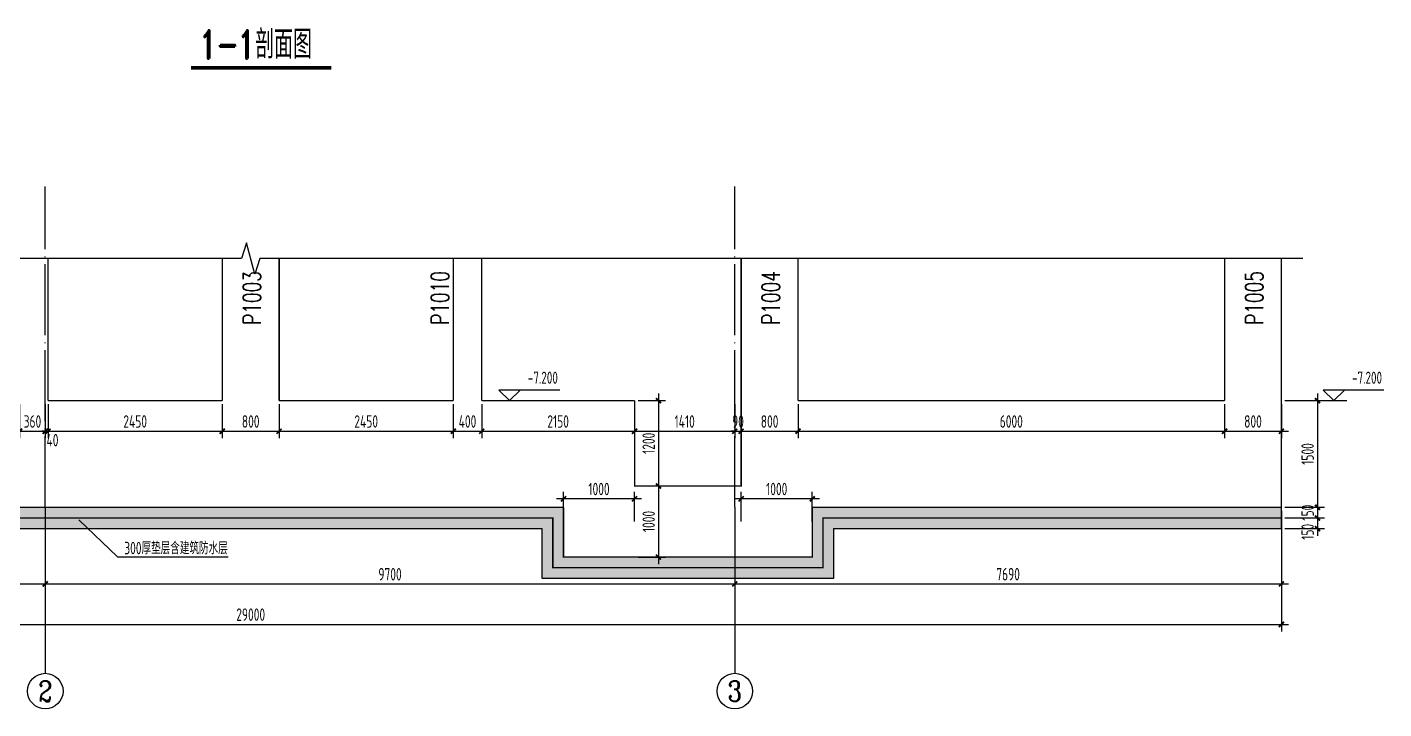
# Model space of a CAD drawing. Extents: x 214073 to 274589, y -287361 to -130190.
# Drawn here: x 233211 to 252297, y -267121 to -257532 of the extents above; entities that cross this region are included whole.
import ezdxf
from ezdxf.enums import TextEntityAlignment as Align

# ---------------------------------------------------------------- set-up
doc = ezdxf.new("R2010")
doc.units = 0
doc.header["$LTSCALE"] = 500
doc.header["$MEASUREMENT"] = 0
doc.linetypes.add('DOTE', pattern=[2.42, 2, -0.2, 0.02, -0.2])
doc.layers.get('0').update_dxf_attribs({"linetype": 'CONTINUOUS'})
doc.layers.get('Defpoints').update_dxf_attribs({"linetype": 'CONTINUOUS'})
for name, color, linetype in [('1_3PR_CIVI_D', 7, 'CONTINUOUS'), ('1_3PR_CIVI_E', 7, 'CONTINUOUS'), ('AXIS', 3, 'CONTINUOUS'), ('AXIS_TEXT', 7, 'CONTINUOUS'), ('THIN', 7, 'CONTINUOUS'), ('二次浇筑', 4, 'CONTINUOUS'), ('垫层', 7, 'CONTINUOUS')]:
    doc.layers.add(name, color=color, linetype=linetype)
doc.styles.add('_TCH_AXIS', font='complex_.ttf', dxfattribs={"bigfont": 'GBCBIG'})
doc.styles.add('COMPLEX', font='COMPLEX')
doc.styles.add('romand', font='romand.shx', dxfattribs={"width": 0.7, "height": 200, "bigfont": 'OCHINESE.shx'})
doc.styles.add('TSSD_Label', font='Tssdeng.shx', dxfattribs={"width": 0.7, "bigfont": 'hztxt.shx'})
doc.styles.add('TSSD_Rein', font='Tssdeng.shx', dxfattribs={"width": 0.7, "bigfont": 'hztxt.shx'})
doc.dimstyles.new('_TCH_ARCH&&100', dxfattribs={"dimtxt": 175, "dimasz": 50, "dimexe": 100, "dimexo": 50, "dimgap": 50, "dimtad": 1, "dimdec": 0, "dimtxsty": 'TSSD_Rein', "dimblk": 'ARCHTICK', "dimcen": 2.5, "dimdle": 100, "dimclrd": 3, "dimclrt": 7, "dimazin": 2, "dimtfac": 1, "dimtdec": 0, "dimtix": 1, "dimtmove": 2, "dimatfit": 3, "dimarcsym": 0})

# ---------------------------------------------------------------- blocks, each defined once
blk = doc.blocks.new('_AXISO')
blk.add_circle((0, 0), 0.5)
at = {"layer": 'AXIS_TEXT', "style": 'COMPLEX', "width": 1.041667}
blk.add_attdef('A', text='', height=0.56, dxfattribs=at).set_placement((-0.25, -0.28), (0.25, -0.28), align=Align.FIT)
blk = doc.blocks.new('_ArchTick')
at = {"color": 0, "const_width": 0.5}
blk.add_lwpolyline([(-0.71, -0.71), (0.71, 0.71)], dxfattribs=at)
blk = doc.blocks.new('*D2664')
at = {"layer": '1_3PR_CIVI_E', "color": 0, "linetype": 'ByBlock', "lineweight": -2, "transparency": 16777216}
for p, q in [((221856, -264336), (221856, -266033)), ((250856, -264336), (250856, -266033))]:
    blk.add_line(p, q, dxfattribs=at)
at = {"layer": '1_3PR_CIVI_E', "color": 3, "linetype": 'ByBlock', "lineweight": -2, "transparency": 16777216}
blk.add_line((221756, -265933), (250956, -265933), dxfattribs=at)
at = {"layer": 'Defpoints', "color": 0, "linetype": 'ByBlock', "transparency": 16777216}
for p in [(221856, -264286), (250856, -264286), (250856, -265933)]:
    blk.add_point(p, dxfattribs=at)
at = {"layer": '1_3PR_CIVI_E', "color": 3, "linetype": 'ByBlock', "lineweight": -2, "transparency": 16777216, "xscale": 50, "yscale": 50, "zscale": 50, "rotation": 180}
blk.add_blockref('_ArchTick', (221856, -265933), dxfattribs=at)
at = {"layer": '1_3PR_CIVI_E', "color": 3, "linetype": 'ByBlock', "lineweight": -2, "transparency": 16777216, "xscale": 50, "yscale": 50, "zscale": 50}
blk.add_blockref('_ArchTick', (250856, -265933), dxfattribs=at)
at = {"layer": '1_3PR_CIVI_E', "color": 7, "linetype": 'ByBlock', "transparency": 16777216, "insert": (236356, -265796), "char_height": 175, "attachment_point": 5, "style": 'TSSD_Rein'}
blk.add_mtext('\\A1;29000', dxfattribs=at)
blk = doc.blocks.new('*D2665')
at = {"layer": '1_3PR_CIVI_E', "color": 0, "linetype": 'ByBlock', "lineweight": -2, "transparency": 16777216}
for p, q in [((221856, -264336), (221856, -265464)), ((233466, -264336), (233466, -265464))]:
    blk.add_line(p, q, dxfattribs=at)
at = {"layer": '1_3PR_CIVI_E', "color": 3, "linetype": 'ByBlock', "lineweight": -2, "transparency": 16777216}
blk.add_line((221756, -265364), (233566, -265364), dxfattribs=at)
at = {"layer": 'Defpoints', "color": 0, "linetype": 'ByBlock', "transparency": 16777216}
for p in [(221856, -264286), (233466, -264286), (233466, -265364)]:
    blk.add_point(p, dxfattribs=at)
at = {"layer": '1_3PR_CIVI_E', "color": 3, "linetype": 'ByBlock', "lineweight": -2, "transparency": 16777216, "xscale": 50, "yscale": 50, "zscale": 50, "rotation": 180}
blk.add_blockref('_ArchTick', (221856, -265364), dxfattribs=at)
at = {"layer": '1_3PR_CIVI_E', "color": 3, "linetype": 'ByBlock', "lineweight": -2, "transparency": 16777216, "xscale": 50, "yscale": 50, "zscale": 50}
blk.add_blockref('_ArchTick', (233466, -265364), dxfattribs=at)
at = {"layer": '1_3PR_CIVI_E', "color": 7, "linetype": 'ByBlock', "transparency": 16777216, "insert": (227661, -265227), "char_height": 175, "attachment_point": 5, "style": 'TSSD_Rein'}
blk.add_mtext('\\A1;11610', dxfattribs=at)
blk = doc.blocks.new('*D2666')
at = {"layer": '1_3PR_CIVI_E', "color": 0, "linetype": 'ByBlock', "lineweight": -2, "transparency": 16777216}
for p, q in [((233466, -264336), (233466, -265464)), ((243166, -264336), (243166, -265464))]:
    blk.add_line(p, q, dxfattribs=at)
at = {"layer": '1_3PR_CIVI_E', "color": 3, "linetype": 'ByBlock', "lineweight": -2, "transparency": 16777216}
blk.add_line((233366, -265364), (243266, -265364), dxfattribs=at)
at = {"layer": 'Defpoints', "color": 0, "linetype": 'ByBlock', "transparency": 16777216}
for p in [(233466, -264286), (243166, -264286), (243166, -265364)]:
    blk.add_point(p, dxfattribs=at)
at = {"layer": '1_3PR_CIVI_E', "color": 3, "linetype": 'ByBlock', "lineweight": -2, "transparency": 16777216, "xscale": 50, "yscale": 50, "zscale": 50, "rotation": 180}
blk.add_blockref('_ArchTick', (233466, -265364), dxfattribs=at)
at = {"layer": '1_3PR_CIVI_E', "color": 3, "linetype": 'ByBlock', "lineweight": -2, "transparency": 16777216, "xscale": 50, "yscale": 50, "zscale": 50}
blk.add_blockref('_ArchTick', (243166, -265364), dxfattribs=at)
at = {"layer": '1_3PR_CIVI_E', "color": 7, "linetype": 'ByBlock', "transparency": 16777216, "insert": (238316, -265227), "char_height": 175, "attachment_point": 5, "style": 'TSSD_Rein'}
blk.add_mtext('\\A1;9700', dxfattribs=at)
blk = doc.blocks.new('*D2667')
at = {"layer": '1_3PR_CIVI_E', "color": 0, "linetype": 'ByBlock', "lineweight": -2, "transparency": 16777216}
for p, q in [((243166, -264336), (243166, -265464)), ((250856, -264336), (250856, -265464))]:
    blk.add_line(p, q, dxfattribs=at)
at = {"layer": '1_3PR_CIVI_E', "color": 3, "linetype": 'ByBlock', "lineweight": -2, "transparency": 16777216}
blk.add_line((243066, -265364), (250956, -265364), dxfattribs=at)
at = {"layer": 'Defpoints', "color": 0, "linetype": 'ByBlock', "transparency": 16777216}
for p in [(243166, -264286), (250856, -264286), (250856, -265364)]:
    blk.add_point(p, dxfattribs=at)
at = {"layer": '1_3PR_CIVI_E', "color": 3, "linetype": 'ByBlock', "lineweight": -2, "transparency": 16777216, "xscale": 50, "yscale": 50, "zscale": 50, "rotation": 180}
blk.add_blockref('_ArchTick', (243166, -265364), dxfattribs=at)
at = {"layer": '1_3PR_CIVI_E', "color": 3, "linetype": 'ByBlock', "lineweight": -2, "transparency": 16777216, "xscale": 50, "yscale": 50, "zscale": 50}
blk.add_blockref('_ArchTick', (250856, -265364), dxfattribs=at)
at = {"layer": '1_3PR_CIVI_E', "color": 7, "linetype": 'ByBlock', "transparency": 16777216, "insert": (247011, -265227), "char_height": 175, "attachment_point": 5, "style": 'TSSD_Rein'}
blk.add_mtext('\\A1;7690', dxfattribs=at)
blk = doc.blocks.new('*D2671')
at = {"layer": '1_3PR_CIVI_E', "color": 0, "linetype": 'ByBlock', "lineweight": -2, "transparency": 16777216}
for p, q in [((235956, -262836), (235956, -263316)), ((236756, -262836), (236756, -263316))]:
    blk.add_line(p, q, dxfattribs=at)
at = {"layer": '1_3PR_CIVI_E', "color": 3, "linetype": 'ByBlock', "lineweight": -2, "transparency": 16777216}
blk.add_line((235856, -263216), (236856, -263216), dxfattribs=at)
at = {"layer": 'Defpoints', "color": 0, "linetype": 'ByBlock', "transparency": 16777216}
for p in [(235956, -262786), (236756, -262786), (236756, -263216)]:
    blk.add_point(p, dxfattribs=at)
at = {"layer": '1_3PR_CIVI_E', "color": 3, "linetype": 'ByBlock', "lineweight": -2, "transparency": 16777216, "xscale": 50, "yscale": 50, "zscale": 50, "rotation": 180}
blk.add_blockref('_ArchTick', (235956, -263216), dxfattribs=at)
at = {"layer": '1_3PR_CIVI_E', "color": 3, "linetype": 'ByBlock', "lineweight": -2, "transparency": 16777216, "xscale": 50, "yscale": 50, "zscale": 50}
blk.add_blockref('_ArchTick', (236756, -263216), dxfattribs=at)
at = {"layer": '1_3PR_CIVI_E', "color": 7, "linetype": 'ByBlock', "transparency": 16777216, "insert": (236356, -263079), "char_height": 175, "attachment_point": 5, "style": 'TSSD_Rein'}
blk.add_mtext('\\A1;800', dxfattribs=at)
blk = doc.blocks.new('*D2672')
at = {"layer": '1_3PR_CIVI_E', "color": 0, "linetype": 'ByBlock', "lineweight": -2, "transparency": 16777216}
for p, q in [((233506, -262836), (233506, -263316)), ((235956, -262836), (235956, -263316))]:
    blk.add_line(p, q, dxfattribs=at)
at = {"layer": '1_3PR_CIVI_E', "color": 3, "linetype": 'ByBlock', "lineweight": -2, "transparency": 16777216}
blk.add_line((233406, -263216), (236056, -263216), dxfattribs=at)
at = {"layer": 'Defpoints', "color": 0, "linetype": 'ByBlock', "transparency": 16777216}
for p in [(233506, -262786), (235956, -262786), (235956, -263216)]:
    blk.add_point(p, dxfattribs=at)
at = {"layer": '1_3PR_CIVI_E', "color": 3, "linetype": 'ByBlock', "lineweight": -2, "transparency": 16777216, "xscale": 50, "yscale": 50, "zscale": 50, "rotation": 180}
blk.add_blockref('_ArchTick', (233506, -263216), dxfattribs=at)
at = {"layer": '1_3PR_CIVI_E', "color": 3, "linetype": 'ByBlock', "lineweight": -2, "transparency": 16777216, "xscale": 50, "yscale": 50, "zscale": 50}
blk.add_blockref('_ArchTick', (235956, -263216), dxfattribs=at)
at = {"layer": '1_3PR_CIVI_E', "color": 7, "linetype": 'ByBlock', "transparency": 16777216, "insert": (234731, -263079), "char_height": 175, "attachment_point": 5, "style": 'TSSD_Rein'}
blk.add_mtext('\\A1;2450', dxfattribs=at)
blk = doc.blocks.new('*D2673')
at = {"layer": '1_3PR_CIVI_E', "color": 0, "linetype": 'ByBlock', "lineweight": -2, "transparency": 16777216}
for p, q in [((241756, -262836), (241756, -263316)), ((243166, -262836), (243166, -263316))]:
    blk.add_line(p, q, dxfattribs=at)
at = {"layer": '1_3PR_CIVI_E', "color": 3, "linetype": 'ByBlock', "lineweight": -2, "transparency": 16777216}
blk.add_line((241656, -263216), (243266, -263216), dxfattribs=at)
at = {"layer": 'Defpoints', "color": 0, "linetype": 'ByBlock', "transparency": 16777216}
for p in [(241756, -262786), (243166, -262786), (243166, -263216)]:
    blk.add_point(p, dxfattribs=at)
at = {"layer": '1_3PR_CIVI_E', "color": 3, "linetype": 'ByBlock', "lineweight": -2, "transparency": 16777216, "xscale": 50, "yscale": 50, "zscale": 50, "rotation": 180}
blk.add_blockref('_ArchTick', (241756, -263216), dxfattribs=at)
at = {"layer": '1_3PR_CIVI_E', "color": 3, "linetype": 'ByBlock', "lineweight": -2, "transparency": 16777216, "xscale": 50, "yscale": 50, "zscale": 50}
blk.add_blockref('_ArchTick', (243166, -263216), dxfattribs=at)
at = {"layer": '1_3PR_CIVI_E', "color": 7, "linetype": 'ByBlock', "transparency": 16777216, "insert": (242461, -263079), "char_height": 175, "attachment_point": 5, "style": 'TSSD_Rein'}
blk.add_mtext('\\A1;1410', dxfattribs=at)
blk = doc.blocks.new('*D2674')
at = {"layer": '1_3PR_CIVI_E', "color": 0, "linetype": 'ByBlock', "lineweight": -2, "transparency": 16777216}
for p, q in [((244056, -262836), (244056, -263316)), ((250056, -262836), (250056, -263316))]:
    blk.add_line(p, q, dxfattribs=at)
at = {"layer": '1_3PR_CIVI_E', "color": 3, "linetype": 'ByBlock', "lineweight": -2, "transparency": 16777216}
blk.add_line((243956, -263216), (250156, -263216), dxfattribs=at)
at = {"layer": 'Defpoints', "color": 0, "linetype": 'ByBlock', "transparency": 16777216}
for p in [(244056, -262786), (250056, -262786), (250056, -263216)]:
    blk.add_point(p, dxfattribs=at)
at = {"layer": '1_3PR_CIVI_E', "color": 3, "linetype": 'ByBlock', "lineweight": -2, "transparency": 16777216, "xscale": 50, "yscale": 50, "zscale": 50, "rotation": 180}
blk.add_blockref('_ArchTick', (244056, -263216), dxfattribs=at)
at = {"layer": '1_3PR_CIVI_E', "color": 3, "linetype": 'ByBlock', "lineweight": -2, "transparency": 16777216, "xscale": 50, "yscale": 50, "zscale": 50}
blk.add_blockref('_ArchTick', (250056, -263216), dxfattribs=at)
at = {"layer": '1_3PR_CIVI_E', "color": 7, "linetype": 'ByBlock', "transparency": 16777216, "insert": (247056, -263079), "char_height": 175, "attachment_point": 5, "style": 'TSSD_Rein'}
blk.add_mtext('\\A1;6000', dxfattribs=at)
blk = doc.blocks.new('*D2675')
at = {"layer": '1_3PR_CIVI_E', "color": 0, "linetype": 'ByBlock', "lineweight": -2, "transparency": 16777216}
for p, q in [((250056, -262836), (250056, -263316)), ((250856, -262836), (250856, -263316))]:
    blk.add_line(p, q, dxfattribs=at)
at = {"layer": '1_3PR_CIVI_E', "color": 3, "linetype": 'ByBlock', "lineweight": -2, "transparency": 16777216}
blk.add_line((249956, -263216), (250956, -263216), dxfattribs=at)
at = {"layer": 'Defpoints', "color": 0, "linetype": 'ByBlock', "transparency": 16777216}
for p in [(250056, -262786), (250856, -262786), (250856, -263216)]:
    blk.add_point(p, dxfattribs=at)
at = {"layer": '1_3PR_CIVI_E', "color": 3, "linetype": 'ByBlock', "lineweight": -2, "transparency": 16777216, "xscale": 50, "yscale": 50, "zscale": 50, "rotation": 180}
blk.add_blockref('_ArchTick', (250056, -263216), dxfattribs=at)
at = {"layer": '1_3PR_CIVI_E', "color": 3, "linetype": 'ByBlock', "lineweight": -2, "transparency": 16777216, "xscale": 50, "yscale": 50, "zscale": 50}
blk.add_blockref('_ArchTick', (250856, -263216), dxfattribs=at)
at = {"layer": '1_3PR_CIVI_E', "color": 7, "linetype": 'ByBlock', "transparency": 16777216, "insert": (250456, -263079), "char_height": 175, "attachment_point": 5, "style": 'TSSD_Rein'}
blk.add_mtext('\\A1;800', dxfattribs=at)
blk = doc.blocks.new('*D2676')
at = {"layer": '1_3PR_CIVI_E', "color": 0, "linetype": 'ByBlock', "lineweight": -2, "transparency": 16777216}
for p, q in [((243256, -262836), (243256, -263316)), ((244056, -262836), (244056, -263316))]:
    blk.add_line(p, q, dxfattribs=at)
at = {"layer": '1_3PR_CIVI_E', "color": 3, "linetype": 'ByBlock', "lineweight": -2, "transparency": 16777216}
blk.add_line((243156, -263216), (244156, -263216), dxfattribs=at)
at = {"layer": 'Defpoints', "color": 0, "linetype": 'ByBlock', "transparency": 16777216}
for p in [(243256, -262786), (244056, -262786), (244056, -263216)]:
    blk.add_point(p, dxfattribs=at)
at = {"layer": '1_3PR_CIVI_E', "color": 3, "linetype": 'ByBlock', "lineweight": -2, "transparency": 16777216, "xscale": 50, "yscale": 50, "zscale": 50, "rotation": 180}
blk.add_blockref('_ArchTick', (243256, -263216), dxfattribs=at)
at = {"layer": '1_3PR_CIVI_E', "color": 3, "linetype": 'ByBlock', "lineweight": -2, "transparency": 16777216, "xscale": 50, "yscale": 50, "zscale": 50}
blk.add_blockref('_ArchTick', (244056, -263216), dxfattribs=at)
at = {"layer": '1_3PR_CIVI_E', "color": 7, "linetype": 'ByBlock', "transparency": 16777216, "insert": (243656, -263079), "char_height": 175, "attachment_point": 5, "style": 'TSSD_Rein'}
blk.add_mtext('\\A1;800', dxfattribs=at)
blk = doc.blocks.new('*D2677')
at = {"layer": '1_3PR_CIVI_E', "color": 0, "linetype": 'ByBlock', "lineweight": -2, "transparency": 16777216}
for p, q in [((243166, -262836), (243166, -263316)), ((243256, -262836), (243256, -263316))]:
    blk.add_line(p, q, dxfattribs=at)
at = {"layer": '1_3PR_CIVI_E', "color": 3, "linetype": 'ByBlock', "lineweight": -2, "transparency": 16777216}
for p, q in [((243166, -263216), (243116, -263216)), ((243166, -263216), (243256, -263216)), ((243256, -263216), (243306, -263216))]:
    blk.add_line(p, q, dxfattribs=at)
at = {"layer": 'Defpoints', "color": 0, "linetype": 'ByBlock', "transparency": 16777216}
for p in [(243166, -262786), (243256, -262786), (243256, -263216)]:
    blk.add_point(p, dxfattribs=at)
at = {"layer": '1_3PR_CIVI_E', "color": 3, "linetype": 'ByBlock', "lineweight": -2, "transparency": 16777216, "xscale": 50, "yscale": 50, "zscale": 50}
blk.add_blockref('_ArchTick', (243166, -263216), dxfattribs=at)
at = {"layer": '1_3PR_CIVI_E', "color": 3, "linetype": 'ByBlock', "lineweight": -2, "transparency": 16777216, "xscale": 50, "yscale": 50, "zscale": 50, "rotation": 180}
blk.add_blockref('_ArchTick', (243256, -263216), dxfattribs=at)
at = {"layer": '1_3PR_CIVI_E', "color": 7, "linetype": 'ByBlock', "transparency": 16777216, "insert": (243211, -263079), "char_height": 175, "attachment_point": 5, "style": 'TSSD_Rein'}
blk.add_mtext('\\A1;90', dxfattribs=at)
blk = doc.blocks.new('*D2681')
at = {"layer": '1_3PR_CIVI_E', "color": 0, "linetype": 'ByBlock', "lineweight": -2, "transparency": 16777216}
for p, q in [((236756, -262836), (236756, -263316)), ((239206, -262836), (239206, -263316))]:
    blk.add_line(p, q, dxfattribs=at)
at = {"layer": '1_3PR_CIVI_E', "color": 3, "linetype": 'ByBlock', "lineweight": -2, "transparency": 16777216}
blk.add_line((236656, -263216), (239306, -263216), dxfattribs=at)
at = {"layer": 'Defpoints', "color": 0, "linetype": 'ByBlock', "transparency": 16777216}
for p in [(236756, -262786), (239206, -262786), (239206, -263216)]:
    blk.add_point(p, dxfattribs=at)
at = {"layer": '1_3PR_CIVI_E', "color": 3, "linetype": 'ByBlock', "lineweight": -2, "transparency": 16777216, "xscale": 50, "yscale": 50, "zscale": 50, "rotation": 180}
blk.add_blockref('_ArchTick', (236756, -263216), dxfattribs=at)
at = {"layer": '1_3PR_CIVI_E', "color": 3, "linetype": 'ByBlock', "lineweight": -2, "transparency": 16777216, "xscale": 50, "yscale": 50, "zscale": 50}
blk.add_blockref('_ArchTick', (239206, -263216), dxfattribs=at)
at = {"layer": '1_3PR_CIVI_E', "color": 7, "linetype": 'ByBlock', "transparency": 16777216, "insert": (237981, -263079), "char_height": 175, "attachment_point": 5, "style": 'TSSD_Rein'}
blk.add_mtext('\\A1;2450', dxfattribs=at)
blk = doc.blocks.new('*D2685')
at = {"layer": '1_3PR_CIVI_E', "color": 0, "linetype": 'ByBlock', "lineweight": -2, "transparency": 16777216}
for p, q in [((250906, -262786), (251463, -262786)), ((250906, -264286), (251463, -264286))]:
    blk.add_line(p, q, dxfattribs=at)
at = {"layer": '1_3PR_CIVI_E', "color": 3, "linetype": 'ByBlock', "lineweight": -2, "transparency": 16777216}
blk.add_line((251363, -262686), (251363, -264386), dxfattribs=at)
at = {"layer": 'Defpoints', "color": 0, "linetype": 'ByBlock', "transparency": 16777216}
for p in [(250856, -262786), (250856, -264286), (251363, -264286)]:
    blk.add_point(p, dxfattribs=at)
at = {"layer": '1_3PR_CIVI_E', "color": 3, "linetype": 'ByBlock', "lineweight": -2, "transparency": 16777216, "xscale": 50, "yscale": 50, "zscale": 50}
for p, rotation in [((251363, -262786), 90), ((251363, -264286), 270)]:
    blk.add_blockref('_ArchTick', p, dxfattribs=dict(at, rotation=rotation))
at = {"layer": '1_3PR_CIVI_E', "color": 7, "linetype": 'ByBlock', "transparency": 16777216, "insert": (251225, -263536), "char_height": 175, "attachment_point": 5, "rotation": 90, "style": 'TSSD_Rein'}
blk.add_mtext('\\A1;1500', dxfattribs=at)
blk = doc.blocks.new('*D2688')
at = {"layer": '1_3PR_CIVI_E', "color": 0, "linetype": 'ByBlock', "lineweight": -2, "transparency": 16777216}
for p, q in [((250906, -264286), (251463, -264286)), ((250906, -264436), (251463, -264436))]:
    blk.add_line(p, q, dxfattribs=at)
at = {"layer": '1_3PR_CIVI_E', "color": 3, "linetype": 'ByBlock', "lineweight": -2, "transparency": 16777216}
for p, q in [((251363, -264286), (251363, -264236)), ((251363, -264286), (251363, -264436)), ((251363, -264436), (251363, -264486))]:
    blk.add_line(p, q, dxfattribs=at)
at = {"layer": 'Defpoints', "color": 0, "linetype": 'ByBlock', "transparency": 16777216}
for p in [(250856, -264286), (250856, -264436), (251363, -264436)]:
    blk.add_point(p, dxfattribs=at)
at = {"layer": '1_3PR_CIVI_E', "color": 3, "linetype": 'ByBlock', "lineweight": -2, "transparency": 16777216, "xscale": 50, "yscale": 50, "zscale": 50}
for p, rotation in [((251363, -264286), 270), ((251363, -264436), 90)]:
    blk.add_blockref('_ArchTick', p, dxfattribs=dict(at, rotation=rotation))
at = {"layer": '1_3PR_CIVI_E', "color": 7, "linetype": 'ByBlock', "transparency": 16777216, "insert": (251225, -264361), "char_height": 175, "attachment_point": 5, "rotation": 90, "style": 'TSSD_Rein'}
blk.add_mtext('\\A1;150', dxfattribs=at)
blk = doc.blocks.new('*D2689')
at = {"layer": '1_3PR_CIVI_E', "color": 3, "linetype": 'ByBlock', "lineweight": -2, "transparency": 16777216}
blk.add_line((251363, -264336), (251363, -264686), dxfattribs=at)
at = {"layer": '1_3PR_CIVI_E', "color": 0, "linetype": 'ByBlock', "lineweight": -2, "transparency": 16777216}
for p, q in [((250906, -264436), (251463, -264436)), ((250906, -264586), (251463, -264586))]:
    blk.add_line(p, q, dxfattribs=at)
at = {"layer": 'Defpoints', "color": 0, "linetype": 'ByBlock', "transparency": 16777216}
for p in [(250856, -264436), (250856, -264586), (251363, -264586)]:
    blk.add_point(p, dxfattribs=at)
at = {"layer": '1_3PR_CIVI_E', "color": 3, "linetype": 'ByBlock', "lineweight": -2, "transparency": 16777216, "xscale": 50, "yscale": 50, "zscale": 50}
for p, rotation in [((251363, -264436), 90), ((251363, -264586), 270)]:
    blk.add_blockref('_ArchTick', p, dxfattribs=dict(at, rotation=rotation))
at = {"layer": '1_3PR_CIVI_E', "color": 7, "linetype": 'ByBlock', "transparency": 16777216, "insert": (251225, -264631), "char_height": 175, "attachment_point": 5, "rotation": 90, "style": 'TSSD_Rein'}
blk.add_mtext('\\A1;150', dxfattribs=at)
blk = doc.blocks.new('*D2696')
at = {"layer": '1_3PR_CIVI_E', "color": 0, "linetype": 'ByBlock', "lineweight": -2, "transparency": 16777216}
for p, q in [((239206, -262836), (239206, -263316)), ((239606, -262836), (239606, -263316))]:
    blk.add_line(p, q, dxfattribs=at)
at = {"layer": '1_3PR_CIVI_E', "color": 3, "linetype": 'ByBlock', "lineweight": -2, "transparency": 16777216}
blk.add_line((239106, -263216), (239706, -263216), dxfattribs=at)
at = {"layer": 'Defpoints', "color": 0, "linetype": 'ByBlock', "transparency": 16777216}
for p in [(239206, -262786), (239606, -262786), (239606, -263216)]:
    blk.add_point(p, dxfattribs=at)
at = {"layer": '1_3PR_CIVI_E', "color": 3, "linetype": 'ByBlock', "lineweight": -2, "transparency": 16777216, "xscale": 50, "yscale": 50, "zscale": 50, "rotation": 180}
blk.add_blockref('_ArchTick', (239206, -263216), dxfattribs=at)
at = {"layer": '1_3PR_CIVI_E', "color": 3, "linetype": 'ByBlock', "lineweight": -2, "transparency": 16777216, "xscale": 50, "yscale": 50, "zscale": 50}
blk.add_blockref('_ArchTick', (239606, -263216), dxfattribs=at)
at = {"layer": '1_3PR_CIVI_E', "color": 7, "linetype": 'ByBlock', "transparency": 16777216, "insert": (239406, -263079), "char_height": 175, "attachment_point": 5, "style": 'TSSD_Rein'}
blk.add_mtext('\\A1;400', dxfattribs=at)
blk = doc.blocks.new('*D2697')
at = {"layer": '1_3PR_CIVI_E', "color": 0, "linetype": 'ByBlock', "lineweight": -2, "transparency": 16777216}
for p, q in [((239606, -262836), (239606, -263316)), ((241756, -262836), (241756, -263316))]:
    blk.add_line(p, q, dxfattribs=at)
at = {"layer": '1_3PR_CIVI_E', "color": 3, "linetype": 'ByBlock', "lineweight": -2, "transparency": 16777216}
blk.add_line((239506, -263216), (241856, -263216), dxfattribs=at)
at = {"layer": 'Defpoints', "color": 0, "linetype": 'ByBlock', "transparency": 16777216}
for p in [(239606, -262786), (241756, -262786), (241756, -263216)]:
    blk.add_point(p, dxfattribs=at)
at = {"layer": '1_3PR_CIVI_E', "color": 3, "linetype": 'ByBlock', "lineweight": -2, "transparency": 16777216, "xscale": 50, "yscale": 50, "zscale": 50, "rotation": 180}
blk.add_blockref('_ArchTick', (239606, -263216), dxfattribs=at)
at = {"layer": '1_3PR_CIVI_E', "color": 3, "linetype": 'ByBlock', "lineweight": -2, "transparency": 16777216, "xscale": 50, "yscale": 50, "zscale": 50}
blk.add_blockref('_ArchTick', (241756, -263216), dxfattribs=at)
at = {"layer": '1_3PR_CIVI_E', "color": 7, "linetype": 'ByBlock', "transparency": 16777216, "insert": (240681, -263079), "char_height": 175, "attachment_point": 5, "style": 'TSSD_Rein'}
blk.add_mtext('\\A1;2150', dxfattribs=at)
blk = doc.blocks.new('*D2698')
at = {"layer": '1_3PR_CIVI_E', "color": 0, "linetype": 'ByBlock', "lineweight": -2, "transparency": 16777216}
for p, q in [((233106, -262836), (233106, -263316)), ((233466, -262836), (233466, -263316))]:
    blk.add_line(p, q, dxfattribs=at)
at = {"layer": '1_3PR_CIVI_E', "color": 3, "linetype": 'ByBlock', "lineweight": -2, "transparency": 16777216}
blk.add_line((233006, -263216), (233566, -263216), dxfattribs=at)
at = {"layer": 'Defpoints', "color": 0, "linetype": 'ByBlock', "transparency": 16777216}
for p in [(233106, -262786), (233466, -262786), (233466, -263216)]:
    blk.add_point(p, dxfattribs=at)
at = {"layer": '1_3PR_CIVI_E', "color": 3, "linetype": 'ByBlock', "lineweight": -2, "transparency": 16777216, "xscale": 50, "yscale": 50, "zscale": 50, "rotation": 180}
blk.add_blockref('_ArchTick', (233106, -263216), dxfattribs=at)
at = {"layer": '1_3PR_CIVI_E', "color": 3, "linetype": 'ByBlock', "lineweight": -2, "transparency": 16777216, "xscale": 50, "yscale": 50, "zscale": 50}
blk.add_blockref('_ArchTick', (233466, -263216), dxfattribs=at)
at = {"layer": '1_3PR_CIVI_E', "color": 7, "linetype": 'ByBlock', "transparency": 16777216, "insert": (233286, -263079), "char_height": 175, "attachment_point": 5, "style": 'TSSD_Rein'}
blk.add_mtext('\\A1;360', dxfattribs=at)
blk = doc.blocks.new('*D2699')
at = {"layer": '1_3PR_CIVI_E', "color": 0, "linetype": 'ByBlock', "lineweight": -2, "transparency": 16777216}
for p, q in [((233466, -262836), (233466, -263316)), ((233506, -262836), (233506, -263316))]:
    blk.add_line(p, q, dxfattribs=at)
at = {"layer": '1_3PR_CIVI_E', "color": 3, "linetype": 'ByBlock', "lineweight": -2, "transparency": 16777216}
for p, q in [((233466, -263216), (233416, -263216)), ((233466, -263216), (233506, -263216)), ((233506, -263216), (233556, -263216))]:
    blk.add_line(p, q, dxfattribs=at)
at = {"layer": 'Defpoints', "color": 0, "linetype": 'ByBlock', "transparency": 16777216}
for p in [(233466, -262786), (233506, -262786), (233506, -263216)]:
    blk.add_point(p, dxfattribs=at)
at = {"layer": '1_3PR_CIVI_E', "color": 3, "linetype": 'ByBlock', "lineweight": -2, "transparency": 16777216, "xscale": 50, "yscale": 50, "zscale": 50}
blk.add_blockref('_ArchTick', (233466, -263216), dxfattribs=at)
at = {"layer": '1_3PR_CIVI_E', "color": 3, "linetype": 'ByBlock', "lineweight": -2, "transparency": 16777216, "xscale": 50, "yscale": 50, "zscale": 50, "rotation": 180}
blk.add_blockref('_ArchTick', (233506, -263216), dxfattribs=at)
at = {"layer": '1_3PR_CIVI_E', "color": 7, "linetype": 'ByBlock', "transparency": 16777216, "insert": (233568, -263342), "char_height": 175, "attachment_point": 5, "style": 'TSSD_Rein'}
blk.add_mtext('\\A1;40', dxfattribs=at)
blk = doc.blocks.new('*D2709')
at = {"layer": '1_3PR_CIVI_E', "color": 3, "linetype": 'ByBlock', "lineweight": -2, "transparency": 16777216}
blk.add_line((242092, -263886), (242092, -265086), dxfattribs=at)
at = {"layer": '1_3PR_CIVI_E', "color": 0, "linetype": 'ByBlock', "lineweight": -2, "transparency": 16777216}
for p, q in [((241806, -263986), (242192, -263986)), ((241806, -264986), (242192, -264986))]:
    blk.add_line(p, q, dxfattribs=at)
at = {"layer": 'Defpoints', "color": 0, "linetype": 'ByBlock', "transparency": 16777216}
for p in [(241756, -263986), (241756, -264986), (242092, -264986)]:
    blk.add_point(p, dxfattribs=at)
at = {"layer": '1_3PR_CIVI_E', "color": 3, "linetype": 'ByBlock', "lineweight": -2, "transparency": 16777216, "xscale": 50, "yscale": 50, "zscale": 50}
for p, rotation in [((242092, -263986), 90), ((242092, -264986), 270)]:
    blk.add_blockref('_ArchTick', p, dxfattribs=dict(at, rotation=rotation))
at = {"layer": '1_3PR_CIVI_E', "color": 7, "linetype": 'ByBlock', "transparency": 16777216, "insert": (241955, -264486), "char_height": 175, "attachment_point": 5, "rotation": 90, "style": 'TSSD_Rein'}
blk.add_mtext('\\A1;1000', dxfattribs=at)
blk = doc.blocks.new('*D2710')
at = {"layer": '1_3PR_CIVI_E', "color": 0, "linetype": 'ByBlock', "lineweight": -2, "transparency": 16777216}
for p, q in [((241806, -262786), (242192, -262786)), ((241806, -263986), (242192, -263986))]:
    blk.add_line(p, q, dxfattribs=at)
at = {"layer": '1_3PR_CIVI_E', "color": 3, "linetype": 'ByBlock', "lineweight": -2, "transparency": 16777216}
blk.add_line((242092, -262686), (242092, -264086), dxfattribs=at)
at = {"layer": 'Defpoints', "color": 0, "linetype": 'ByBlock', "transparency": 16777216}
for p in [(241756, -262786), (241756, -263986), (242092, -263986)]:
    blk.add_point(p, dxfattribs=at)
at = {"layer": '1_3PR_CIVI_E', "color": 3, "linetype": 'ByBlock', "lineweight": -2, "transparency": 16777216, "xscale": 50, "yscale": 50, "zscale": 50}
for p, rotation in [((242092, -262786), 90), ((242092, -263986), 270)]:
    blk.add_blockref('_ArchTick', p, dxfattribs=dict(at, rotation=rotation))
at = {"layer": '1_3PR_CIVI_E', "color": 7, "linetype": 'ByBlock', "transparency": 16777216, "insert": (241955, -263386), "char_height": 175, "attachment_point": 5, "rotation": 90, "style": 'TSSD_Rein'}
blk.add_mtext('\\A1;1200', dxfattribs=at)
blk = doc.blocks.new('*D2720')
at = {"layer": '1_3PR_CIVI_E', "color": 0, "linetype": 'ByBlock', "lineweight": -2, "transparency": 16777216}
for p, q in [((243256, -264486), (243256, -264067)), ((244256, -264486), (244256, -264067))]:
    blk.add_line(p, q, dxfattribs=at)
at = {"layer": '1_3PR_CIVI_E', "color": 3, "linetype": 'ByBlock', "lineweight": -2, "transparency": 16777216}
blk.add_line((244356, -264167), (243156, -264167), dxfattribs=at)
at = {"layer": 'Defpoints', "color": 0, "linetype": 'ByBlock', "transparency": 16777216}
for p in [(243256, -264167), (243256, -264536), (244256, -264536)]:
    blk.add_point(p, dxfattribs=at)
at = {"layer": '1_3PR_CIVI_E', "color": 3, "linetype": 'ByBlock', "lineweight": -2, "transparency": 16777216, "xscale": 50, "yscale": 50, "zscale": 50, "rotation": 180}
blk.add_blockref('_ArchTick', (243256, -264167), dxfattribs=at)
at = {"layer": '1_3PR_CIVI_E', "color": 3, "linetype": 'ByBlock', "lineweight": -2, "transparency": 16777216, "xscale": 50, "yscale": 50, "zscale": 50}
blk.add_blockref('_ArchTick', (244256, -264167), dxfattribs=at)
at = {"layer": '1_3PR_CIVI_E', "color": 7, "linetype": 'ByBlock', "transparency": 16777216, "insert": (243756, -264029), "char_height": 175, "attachment_point": 5, "style": 'TSSD_Rein'}
blk.add_mtext('\\A1;1000', dxfattribs=at)
blk = doc.blocks.new('*D2721')
at = {"layer": '1_3PR_CIVI_E', "color": 0, "linetype": 'ByBlock', "lineweight": -2, "transparency": 16777216}
for p, q in [((240756, -264486), (240756, -264067)), ((241756, -264486), (241756, -264067))]:
    blk.add_line(p, q, dxfattribs=at)
at = {"layer": '1_3PR_CIVI_E', "color": 3, "linetype": 'ByBlock', "lineweight": -2, "transparency": 16777216}
blk.add_line((241856, -264167), (240656, -264167), dxfattribs=at)
at = {"layer": 'Defpoints', "color": 0, "linetype": 'ByBlock', "transparency": 16777216}
for p in [(240756, -264167), (240756, -264536), (241756, -264536)]:
    blk.add_point(p, dxfattribs=at)
at = {"layer": '1_3PR_CIVI_E', "color": 3, "linetype": 'ByBlock', "lineweight": -2, "transparency": 16777216, "xscale": 50, "yscale": 50, "zscale": 50, "rotation": 180}
blk.add_blockref('_ArchTick', (240756, -264167), dxfattribs=at)
at = {"layer": '1_3PR_CIVI_E', "color": 3, "linetype": 'ByBlock', "lineweight": -2, "transparency": 16777216, "xscale": 50, "yscale": 50, "zscale": 50}
blk.add_blockref('_ArchTick', (241756, -264167), dxfattribs=at)
at = {"layer": '1_3PR_CIVI_E', "color": 7, "linetype": 'ByBlock', "transparency": 16777216, "insert": (241256, -264029), "char_height": 175, "attachment_point": 5, "style": 'TSSD_Rein'}
blk.add_mtext('\\A1;1000', dxfattribs=at)

msp = doc.modelspace()

# ---------------------------------------------------------------- hatches: boundary and pattern name
at = {"layer": '垫层'}
h = msp.add_hatch(dxfattribs=at)
h.set_pattern_fill('AR-CONC', color=256, scale=50, style=0)
h.set_pattern_definition([(50, (133916.93, -1413.23), (358.6301, -31.37607), [37.5, -412.5]), (355, (133916.93, -1413.23), (-69.37567, 376.09607), [30, -330]), (100.4514, (133946.82, -1415.85), (289.2547, 344.71977), [31.8701, -350.57106]), (46.1842, (133916.93, -1313.23), (533.6205, -82.7595), [56.25, -618.75]), (96.6356, (133961.4, -1320.13), (467.33135, 487.0589), [47.8051, -525.8565]), (351.1842, (133916.93, -1313.23), (467.331, 487.0593), [45, -495]), (21, (133966.93, -1338.23), (298.45353, -201.30945), [37.5, -412.5]), (326, (133966.93, -1338.23), (121.65767, 362.575), [30, -330]), (71.4514, (133991.8, -1355), (420.1113, 161.26525), [31.8701, -350.57106]), (37.5, (133916.93, -1413.23), (6.07993, 166.446927), [0, -326, 0, -335, 0, -331.25]), (7.5, (133916.93, -1413.23), (131.53477, 197.20586), [0, -191, 0, -318.5, 0, -126.25]), (327.5, (133805.43, -1413.23), (266.91122, -11.277436), [0, -125, 0, -390, 0, -517.5]), (317.5, (133755.43, -1413.23), (291.59308, 50.0525), [0, -162.5, 0, -259, 0, -367.5])])
h.paths.add_polyline_path([(228456.2, -264286.2), (221856.2, -264286.2), (221856.2, -264436.2), (228306.2, -264436.2), (228306.2, -265136.2), (232106.2, -265136.2), (232106.2, -264436.2), (240606.2, -264436.2), (240606.2, -265136.2), (244406.2, -265136.2), (244406.2, -264436.2), (250856.2, -264436.2), (250856.2, -264286.2), (244256.2, -264286.2), (244256.2, -264986.2), (240756.2, -264986.2), (240756.2, -264286.2), (231956.2, -264286.2), (231956.2, -264986.2), (228456.2, -264986.2)])
h.paths.add_polyline_path([(228306.2, -264436.2), (221856.2, -264436.2), (221856.2, -264586.2), (228156.2, -264586.2), (228156.2, -265286.2), (232256.2, -265286.2), (232256.2, -264586.2), (240456.2, -264586.2), (240456.2, -265286.2), (244556.2, -265286.2), (244556.2, -264586.2), (250856.2, -264586.2), (250856.2, -264436.2), (244406.2, -264436.2), (244406.2, -265136.2), (240606.2, -265136.2), (240606.2, -264436.2), (232106.2, -264436.2), (232106.2, -265136.2), (228306.2, -265136.2)])

# ---------------------------------------------------------------- linework, layer by layer
at = {"layer": '1_3PR_CIVI_D', "color": 1, "const_width": 20}
for points in [[(233506.2, -260786.2), (233506.2, -262786.2)], [(235956.2, -260786.2), (235956.2, -262786.2)], [(236756.2, -260786.2), (236756.2, -262786.2)], [(239206.2, -260786.2), (239206.2, -262786.2)], [(239606.2, -260786.2), (239606.2, -262786.2)], [(243256.2, -262786.2), (243256.2, -260786.2)], [(244056.2, -260786.2), (244056.2, -262786.2)], [(250056.2, -262786.2), (250056.2, -260786.2)], [(250856.2, -264286.2), (250856.2, -260786.2)], [(233506.2, -262786.2), (235956.2, -262786.2)], [(236756.2, -262786.2), (239206.2, -262786.2)], [(239606.2, -262786.2), (241756.2, -262786.2)], [(241756.2, -262786.2), (241756.2, -263986.2), (243256.2, -263986.2), (243256.2, -262786.2)], [(244056.2, -262786.2), (250056.2, -262786.2)], [(231956.2, -264286.2), (240756.2, -264286.2)], [(244256.2, -264286.2), (244256.2, -264986.2), (240756.2, -264986.2), (240756.2, -264286.2)], [(244256.2, -264286.2), (250856.2, -264286.2)]]:
    msp.add_lwpolyline(points, dxfattribs=at)
at = {"layer": '1_3PR_CIVI_E', "color": 6, "linetype": 'DOTE'}
for p, q in [((233466.2, -264286.2), (233466.2, -259774.9)), ((243166.2, -264286.2), (243166.2, -259774.9))]:
    msp.add_line(p, q, dxfattribs=at)
at = {"layer": '1_3PR_CIVI_E', "color": 0, "linetype": 'ByBlock'}
for p, q in [((239997.9, -262786.2), (239847.9, -262636.2)), ((240702.9, -262636.2), (239847.9, -262636.2)), ((239997.9, -262786.2), (240147.9, -262636.2)), ((251410.1, -262786.2), (251774.6, -262786.2)), ((251592.4, -262786.2), (251442.4, -262636.2)), ((252297.3, -262636.2), (251442.4, -262636.2)), ((251592.4, -262786.2), (251742.4, -262636.2))]:
    msp.add_line(p, q, dxfattribs=at)
at = {"layer": '1_3PR_CIVI_E', "color": 1, "linetype": 'ByBlock', "const_width": 50}
msp.add_lwpolyline([(235516.3, -258103.8), (237488.7, -258103.8)], dxfattribs=at)
at = {"layer": '1_3PR_CIVI_E', "color": 0}
msp.add_lwpolyline([(251156.2, -260786.2), (236486.2, -260786.2), (236416.2, -261006.2), (236296.2, -260566.2), (236226.2, -260786.2), (221556.2, -260786.2)], dxfattribs=at)
at = {"layer": 'AXIS'}
for p, q in [((233466.2, -264286.2), (233466.2, -266621.4)), ((243166.2, -264286.2), (243166.2, -266621.4))]:
    msp.add_line(p, q, dxfattribs=at)
at = {"layer": '二次浇筑'}
for p, q in [((233937.7, -264463), (234481, -264981.4)), ((234481, -264981.4), (236037.4, -264981.4))]:
    msp.add_line(p, q, dxfattribs=at)
at = {"layer": '垫层'}
for p, q in [((250856.2, -264586.2), (250856.2, -264286.2)), ((232106.2, -264436.2), (240606.2, -264436.2)), ((244406.2, -264436.2), (250856.2, -264436.2)), ((232256.2, -264586.2), (240456.2, -264586.2)), ((244556.2, -264586.2), (250856.2, -264586.2))]:
    msp.add_line(p, q, dxfattribs=at)
at = {"layer": '垫层', "const_width": 20}
msp.add_lwpolyline([(221856.2, -264436.2), (228306.2, -264436.2), (228306.2, -265136.2), (232106.2, -265136.2), (232106.2, -264436.2), (240606.2, -264436.2), (240606.2, -265136.2), (244406.2, -265136.2), (244406.2, -264436.2), (250856.2, -264436.2)], dxfattribs=at)
at = {"layer": '垫层'}
for points in [[(244406.2, -264436.2), (244406.2, -265136.2), (240606.2, -265136.2), (240606.2, -264436.2)], [(244556.2, -264586.2), (244556.2, -265286.2), (240456.2, -265286.2), (240456.2, -264586.2)]]:
    msp.add_lwpolyline(points, dxfattribs=at)

# ---------------------------------------------------------------- block references
at = {"layer": 'AXIS'}
ref = msp.add_blockref('_AXISO', (233466.2, -266871.4), dxfattribs=dict(at, xscale=500, yscale=500, zscale=500))
ref.add_attrib('A', '2', dxfattribs={"layer": 'AXIS_TEXT', "height": 291.2, "style": '_TCH_AXIS', "width": 0.699409}).set_placement((233369.1, -267017), (233563.3, -267017), align=Align.FIT)
ref = msp.add_blockref('_AXISO', (243166.2, -266871.4), dxfattribs=dict(at, xscale=500, yscale=500, zscale=500))
ref.add_attrib('A', '3', dxfattribs={"layer": 'AXIS_TEXT', "height": 291.2, "style": '_TCH_AXIS', "width": 0.699409}).set_placement((243069.1, -267017), (243263.3, -267017), align=Align.FIT)

# ---------------------------------------------------------------- texts
at = {"layer": '1_3PR_CIVI_E', "color": 7, "style": 'romand', "width": 0.7}
msp.add_text('1-1剖面图', height=400, dxfattribs=at).set_placement((235638.8, -257975))
for s, p in [('P1003', (236498.8, -261720.8)), ('P1010', (239144.8, -261720.8)), ('P1004', (243798.8, -261720.8)), ('P1005', (250598.8, -261720.8))]:
    msp.add_text(s, height=250, rotation=90, dxfattribs=at).set_placement(p)
at = {"layer": '1_3PR_CIVI_E', "color": 0, "linetype": 'ByBlock', "style": 'TSSD_Label', "width": 0.7}
for p in [(240677.5, -262599.1), (252272, -262599.1)]:
    msp.add_text('-7.200', height=170, dxfattribs=at).set_placement(p, align=Align.BOTTOM_RIGHT)
at = {"layer": 'THIN', "style": 'TSSD_Label', "width": 0.7}
msp.add_text('300厚垫层含建筑防水层', height=175, dxfattribs=at).set_placement((234577.9, -264947.3))

# ---------------------------------------------------------------- dimensions: what is measured, and where the dimension line sits
at = {"layer": '1_3PR_CIVI_E', "color": 3, "linetype": 'ByBlock'}
for base, p1, p2, picture, middle in [((233466.2, -263216.4), (233106.2, -262786.2), (233466.2, -262786.2), '*D2698', (233286.2, -263078.9)), ((235956.2, -263216.4), (233506.2, -262786.2), (235956.2, -262786.2), '*D2672', (234731.2, -263078.9)), ((236756.2, -263216.4), (235956.2, -262786.2), (236756.2, -262786.2), '*D2671', (236356.2, -263078.9)), ((239206.2, -263216.4), (236756.2, -262786.2), (239206.2, -262786.2), '*D2681', (237981.2, -263078.9)), ((239606.2, -263216.4), (239206.2, -262786.2), (239606.2, -262786.2), '*D2696', (239406.2, -263078.9)), ((241756.2, -263216.4), (239606.2, -262786.2), (241756.2, -262786.2), '*D2697', (240681.2, -263078.9)), ((243166.2, -263216.4), (241756.2, -262786.2), (243166.2, -262786.2), '*D2673', (242461.2, -263078.9)), ((243256.2, -263216.4), (243166.2, -262786.2), (243256.2, -262786.2), '*D2677', (243211.2, -263078.9)), ((244056.2, -263216.4), (243256.2, -262786.2), (244056.2, -262786.2), '*D2676', (243656.2, -263078.9)), ((250056.2, -263216.4), (244056.2, -262786.2), (250056.2, -262786.2), '*D2674', (247056.2, -263078.9)), ((250856.2, -263216.4), (250056.2, -262786.2), (250856.2, -262786.2), '*D2675', (250456.2, -263078.9)), ((240756.2, -264166.5), (241756.2, -264536.2), (240756.2, -264536.2), '*D2721', (241256.2, -264029)), ((243256.2, -264166.5), (244256.2, -264536.2), (243256.2, -264536.2), '*D2720', (243756.2, -264029))]:
    dim = msp.add_linear_dim(base=base, p1=p1, p2=p2, dimstyle='_TCH_ARCH&&100', override={"dimfxl": 250}, dxfattribs=at)
    dim.commit()
    dim.dimension.update_dxf_attribs({"geometry": picture, "text_midpoint": middle})
dim = msp.add_linear_dim(base=(233506.2, -263216.4), p1=(233466.2, -262786.2), p2=(233506.2, -262786.2), dimstyle='_TCH_ARCH&&100', override={"dimfxl": 250}, dxfattribs=at)
dim.commit()
dim.dimension.update_dxf_attribs({"geometry": '*D2699', "text_midpoint": (233568.2, -263341.7), "dimtype": 160})
for base, p1, p2, picture, middle in [((242092.2, -263986.2), (241756.2, -262786.2), (241756.2, -263986.2), '*D2710', (241954.7, -263386.2)), ((251362.8, -264286.2), (250856.2, -262786.2), (250856.2, -264286.2), '*D2685', (251225.3, -263536.2)), ((242092.2, -264986.2), (241756.2, -263986.2), (241756.2, -264986.2), '*D2709', (241954.7, -264486.2)), ((251362.8, -264436.2), (250856.2, -264286.2), (250856.2, -264436.2), '*D2688', (251225.3, -264361.2))]:
    dim = msp.add_linear_dim(base=base, p1=p1, p2=p2, angle=90, dimstyle='_TCH_ARCH&&100', override={"dimfxl": 250}, dxfattribs=at)
    dim.commit()
    dim.dimension.update_dxf_attribs({"geometry": picture, "text_midpoint": middle})
for p1, p2, distance, picture, middle in [((221856.2, -264286.2), (250856.2, -264286.2), -1646.9, '*D2664', (236356.2, -265795.6)), ((221856.2, -264286.2), (233466.2, -264286.2), -1077.9, '*D2665', (227661.2, -265226.6)), ((233466.2, -264286.2), (243166.2, -264286.2), -1077.9, '*D2666', (238316.2, -265226.6)), ((243166.2, -264286.2), (250856.2, -264286.2), -1077.9, '*D2667', (247011.2, -265226.6))]:
    dim = msp.add_aligned_dim(p1=p1, p2=p2, distance=distance, dimstyle='_TCH_ARCH&&100', override={"dimfxl": 250}, dxfattribs=at)
    dim.commit()
    dim.dimension.update_dxf_attribs({"geometry": picture, "text_midpoint": middle})
dim = msp.add_linear_dim(base=(251362.8, -264586.2), p1=(250856.2, -264436.2), p2=(250856.2, -264586.2), angle=90, dimstyle='_TCH_ARCH&&100', override={"dimfxl": 250}, dxfattribs=at)
dim.commit()
dim.dimension.update_dxf_attribs({"geometry": '*D2689', "text_midpoint": (251225.3, -264631.5), "dimtype": 160})

doc.saveas('drawing.dxf')
